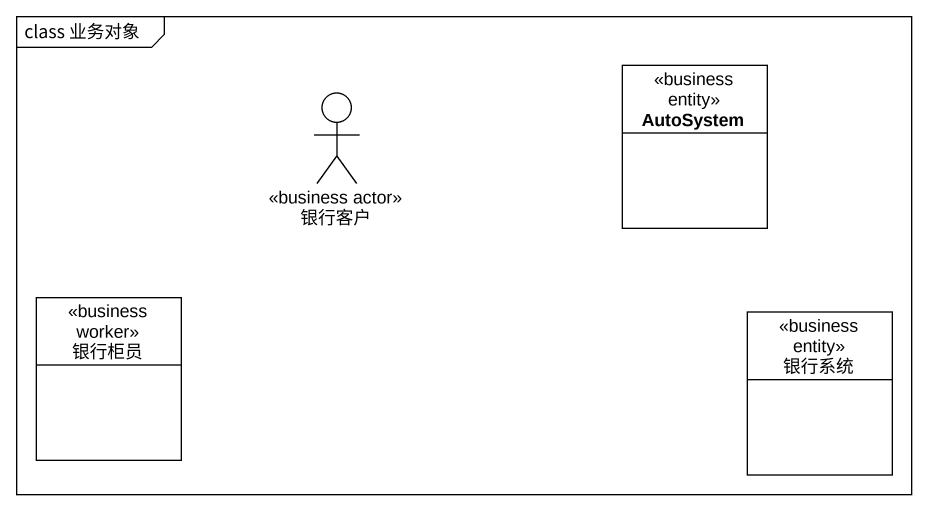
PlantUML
@startuml
mainframe class 业务对象
allowmixing
hide circle
hide empty members
actor 银行客户 <<business actor>>
class AutoSystem <<business entity>>
class 银行柜员 <<business worker>>
class 银行系统 <<business entity>>
@enduml
